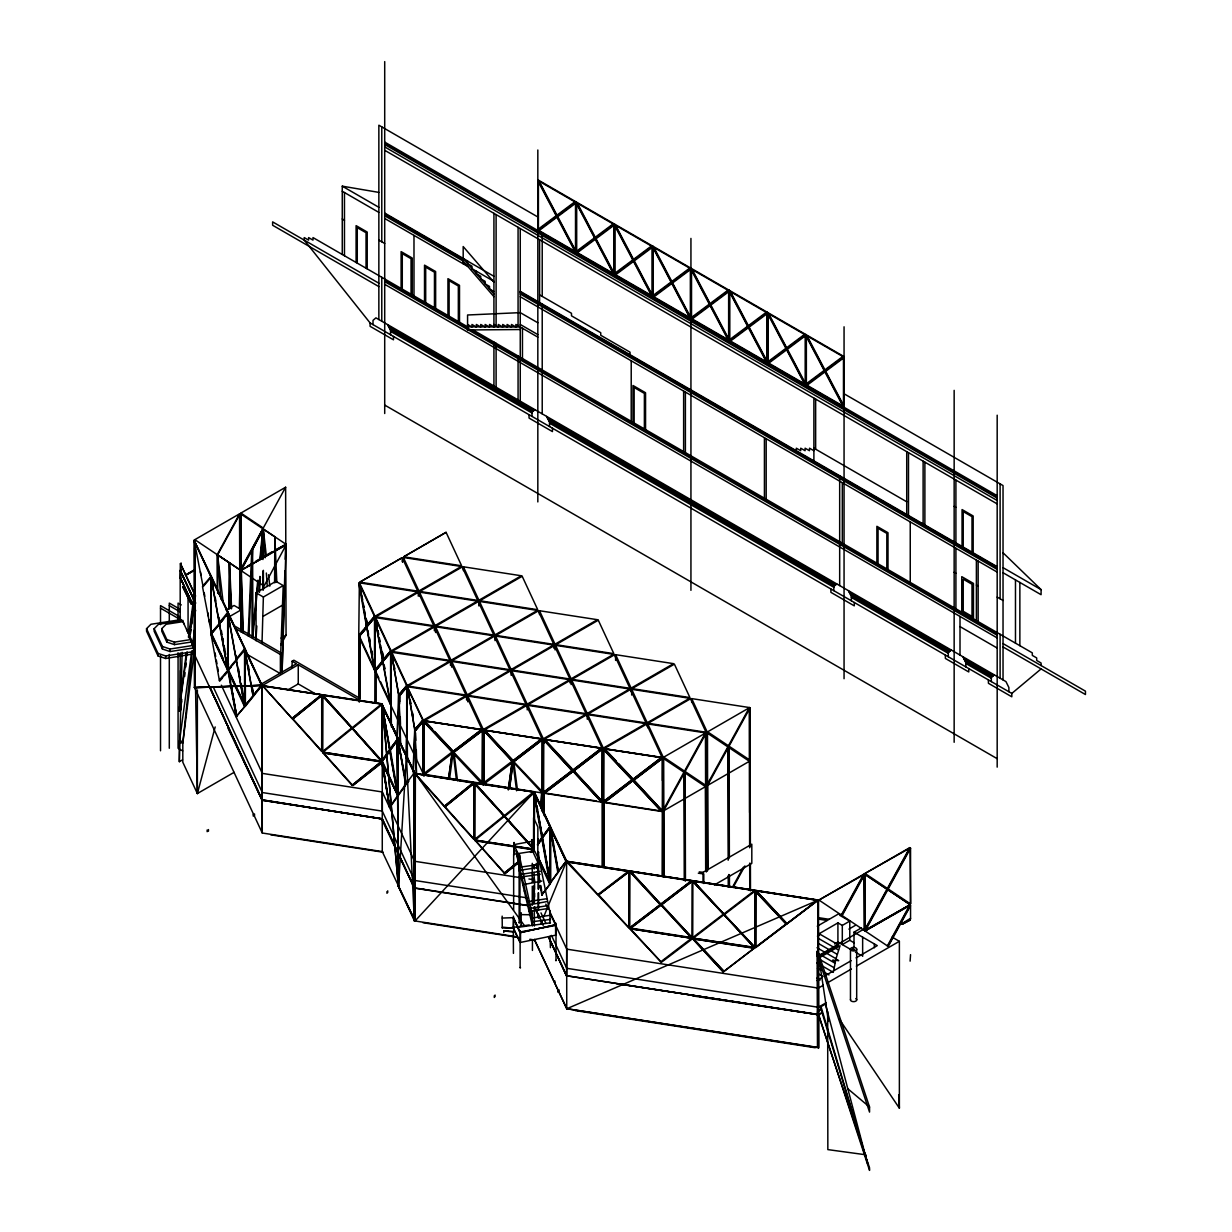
<?xml version="1.0" encoding="UTF-8"?>
<svg xmlns="http://www.w3.org/2000/svg" width="1232" height="1232" viewBox="0 0 1232 1232"><rect width="100%" height="100%" fill="white"/><g stroke="black" fill="none" stroke-linecap="round" stroke-linejoin="round"><path stroke-width="1.5" d="M382.213 704.026L398.398 886.424L382.305 703.842L262.093 685.67L382.213 704.026L382.274 851.605L415.03 920.951L415.369 773.742L533.779 791.899L565.981 861.183L661.384 962.331L691.922 939.2M502.379 927.142L513.328 928.25M532.316 924.647L532.424 922.214M532.286 905.258L532.286 886.193M532.286 882.389L532.286 863.324M532.286 851.897L532.286 839.562M548.81 937.768L566.581 976.006L566.751 949.148L549.842 912.758M210.01 687.656L262.324 799.907L382.243 818.987L262.154 800.246L194.61 654.885L192.823 645.491L189.358 636.559M359.128 699.776L359.313 634.665M359.267 702.148L359.467 635.127M359.883 635.466L359.682 698.652L359.79 635.62M359.852 698.775L360.037 635.589M403.372 561.438L403.372 557.603M550.026 922.876L550.026 910.54M180.319 570.678L181.119 570.555L181.119 574.358L181.089 570.601L180.195 570.416L180.195 620.312M181.104 566.782L181.119 562.947M228.936 609.008L229.552 562.885L217.602 554.908L239.932 514.144L240.225 610.225M229.337 608.777L229.552 562.885L231.585 608.546M274.597 582.644L274.813 536.752L263.263 529.036L240.902 569.846M180.349 705.027L180.534 670.47M181.058 574.466L181.089 570.632M817.909 956.479L817.909 951.412L869.546 1107.029L869.546 1112.096L817.909 956.479L818.325 900.084L818.71 1048.062M406.483 757.665L406.699 738.661M406.237 758.096L406.498 739M520.551 932.593L555.601 924.77L555.601 935.18L520.551 942.418L520.52 931.885L555.632 925.448M555.54 924.801L520.52 932.562M182.49 759.882L179.348 761.699L182.136 652.359M239.316 608.285L240.379 570.139L217.602 554.908L217.71 593.347M282.066 671.825L284.885 570.724M285.193 559.282L285.624 544.02L263.263 529.036L241.333 570.108L243.351 633.186M282.113 671.856L286.055 544.282L275.675 549.765M397.305 736.536L399.414 696.249L399.645 703.919M413.321 773.08L414.907 730.976L416.339 775.051M396.95 737.306L398.598 695.125L391.53 652.467M413.12 770.015L414.691 729.76L407.623 687.086M248.156 635.789L251.79 550.042L262.863 528.774L240.517 513.806L240.517 569.538L241.333 570.108L286.055 544.282M248.956 635.327L252.575 549.58L263.263 529.036L266.312 555.694M398.783 704.627L398.598 695.125M399.091 703.919L399.414 696.249M414.799 741.171L415.199 731.577M541.603 809.378L542.496 791.837L513.759 761.684L542.496 739.677L542.342 809.486M541.664 810.979L542.496 791.837M519.273 870.962L519.55 870.085L519.75 871.27M540.817 808.038L541.726 792.515L513.113 761.946L510.094 764.24M262.016 642.965L263.371 597.027L256.056 592.792L256.056 640.748M280.68 654.469L283.221 585.57L275.906 581.35L256.056 592.792M540.971 807.73L541.726 792.515M259.459 592.392L260.383 577.038M261.538 557.834L263.263 529.036L265.28 557.742M517.348 936.874L414.46 920.874L398.506 886.67L406.391 756.032L414.491 773.604L381.566 704.011M256.01 639.331L256.826 625.979M258.966 591.683L259.906 576.422M260.968 559.266L262.863 528.774L240.517 569.538M252.791 637.406L258.304 580.38M260.322 559.467L263.263 529.036M257.781 580.318L252.144 637.575L251.79 550.042L252.575 549.58L252.991 637.083M259.86 559.313L262.863 528.774L262.955 559.513M192.469 650.758L182.813 743.081L182.813 762.238L197.366 793.547L234.095 772.341M192.87 646.985L194.841 628.151L194.764 654.993M181.52 701.27L180.319 710.787L179.117 710.972L186.355 652.513M184.615 676.522L185.077 672.718M185.801 667.005L186.278 663.201M189.374 638.453L195.488 595.718L180.426 563.64L180.426 570.57L195.58 602.725M194.979 645.768L182.813 743.081L179.348 742.542L191.745 651.02M181.812 699.468L180.534 710.325M190.513 633.448L191.022 629.675M191.761 624.023L192.254 620.25M193.008 614.583L193.501 610.81M194.256 605.158L194.748 601.385M449.48 779.44L453.13 752.66L455.732 755.447M509.447 788.726L512.943 762.3L516.578 790.79M509.586 788.434L513.113 761.946L484.499 783.644M188.419 637.267L194.61 591.499L194.61 687.672L262.262 833.017L382.274 851.605M179.117 710.972L187.125 651.867M189.189 636.605L194.702 596.565M192.515 645.306L194.841 628.151M448.525 778.655L452.313 751.797L423.746 721.274L423.592 775.529M508.231 789.851L512.296 761.083L483.729 730.576L512.127 761.422M448.664 778.362L452.313 751.797L423.592 773.788L423.746 721.274M508.369 789.558L512.296 761.083L483.729 782.736M833.664 970.862L835.373 961.822L832.586 960.205L838.715 960.637L835.912 959.02L840.039 945.806L818.079 958.481L834.233 967.813M519.765 866.666L519.396 866.727M520.535 967.767L520.012 967.536M532.024 925.155L532.825 925.032M556.402 960.467L555.632 960.59M195.534 687.718L197.366 793.547L215.184 726.942M532.378 925.555L519.565 870.885L516.254 850.465M540.817 923.815L542.265 920.319M543.682 916.854L566.612 861.029L534.226 792.145L414.383 773.234L444.213 806.421L473.488 782.705L444.213 806.421M538.6 852.282L537.783 852.282L538.6 852.282L538.584 889.042M262.986 686.132L292.107 718.533L262.986 686.132L321.383 694.817L292.261 718.179M292.631 719.118L321.86 695.449L321.706 751.458L292.631 719.118L321.86 695.449M322.507 695.911L351.736 727.912L322.507 695.911L322.507 751.582L351.736 727.912M322.984 695.433L352.106 727.819L322.984 695.433L381.381 704.103L352.106 727.819M322.507 751.582L322.661 695.572M322.984 752.213L381.227 761.237L322.984 752.213L352.275 728.497L381.381 760.899M322.984 752.891L381.381 761.561L352.106 785.277L322.984 752.891L381.227 761.915M352.275 728.497L381.227 761.237M352.645 728.42L381.704 760.76L352.645 728.42L381.874 704.735L381.874 760.406M381.874 704.735L381.781 760.791L390.159 749.657L381.905 704.843L389.697 749.549L398.09 738.384L389.697 749.549M352.106 785.277L381.381 761.561M424.362 720.966L481.743 729.483L452.976 751.52L424.362 720.966L481.589 729.821M541.556 792.854L424.516 774.358M452.976 751.52L481.743 729.483M456.364 779.594L453.13 752.66L424.362 774.697M444.752 807.022L473.981 783.336L473.812 839.362L444.752 807.022L473.981 783.336M482.359 784.63L482.528 730.391L453.946 752.044L457.519 780.718M484.33 730.253L541.726 738.769L512.943 760.806L484.33 730.253L541.556 739.108M474.613 783.814L503.842 815.8L474.613 783.814L474.613 839.485L503.842 815.8M475.105 783.321L504.227 815.723L475.105 783.321L533.502 792.007L504.227 815.723M481.589 783.567L452.976 753.014M482.359 782.905L482.528 730.391M474.613 839.485L474.782 783.46M475.105 840.116L533.333 849.125L475.105 840.116L504.381 816.4L533.502 848.786M518.78 861.491L504.227 873.18L475.259 840.44L533.502 849.464L530.422 852.144M512.943 760.806L541.726 738.769M504.381 816.4L533.333 849.125M504.75 816.308L533.826 848.648L504.75 816.308L534.626 792.653L550.242 826.272L542.434 837.344L533.826 792.977M542.496 739.677L513.759 761.684L517.486 790.005M543.697 739.862L572.11 770.708L543.528 792.376L543.697 739.862L572.11 770.708M544.313 739.539L601.693 748.055L572.926 770.092L544.313 739.539L601.539 748.409M504.227 873.18L517.486 862.308M543.528 792.376L572.264 770.37M633.048 780.534L604.281 802.571L633.048 780.534L661.507 811.441L544.313 793.285L573.08 771.247L601.539 802.14L573.08 771.247M533.826 850.434L531.069 852.421M572.926 770.092L601.693 748.055M573.742 770.97L602.463 748.964L602.309 801.478L573.742 770.97L602.463 748.964M603.511 749.503L632.232 779.656L603.511 801.662L603.511 749.503L632.078 780.01M604.281 748.825L661.661 757.341L632.894 779.379L604.281 748.825L661.507 757.695M566.581 861.091L566.751 1008.7L818.402 1047.739L818.325 900.084L565.981 861.183L533.687 791.914M628.459 871.378L567.336 861.923L817.463 900.284L756.34 890.828L786.74 923.8L817.309 900.638M602.309 801.478L573.896 770.616M603.511 801.662L603.665 749.148M632.894 779.379L661.661 757.341M633.879 779.918L662.277 810.764L633.71 780.256L662.446 758.25L662.446 780.611M598.598 894.786L629.136 871.64L598.598 894.786L628.967 927.727L628.967 871.994M662.138 875.983L662.446 758.25M629.937 871.763L660.306 904.704L629.768 927.85L629.937 871.763L660.306 904.704M630.445 871.317L660.845 904.288L691.568 880.788L630.445 871.317L660.845 904.288M629.768 927.85L660.46 904.365M754.508 947.316L693.231 938.199L723.954 914.698L754.354 947.67L630.291 928.451L660.999 904.95L691.398 937.922L660.999 904.95M630.445 928.774L691.568 938.245L630.445 928.774L660.845 961.761L691.568 938.245M661.384 904.873L692.076 881.388L691.922 937.475L661.384 904.873L692.076 881.388M692.877 881.511L723.415 914.113L692.877 881.511L692.723 937.598L723.415 914.113M693.4 881.065L723.8 914.052L754.508 890.536L693.4 881.065L723.8 914.052M691.922 937.475L661.553 904.534M693.231 938.876L754.508 947.993L723.8 971.509L693.231 938.876L754.354 948.347M723.954 914.698L754.354 947.67M724.339 914.621L754.862 947.223L724.339 914.621L755.031 891.136L755.031 946.869M692.322 995.856L818.679 1014.752L822.314 1012.735L817.478 1014.567L566.581 975.759L817.478 1014.567M755.031 891.136L754.862 947.223M755.663 891.614L786.355 923.861L755.663 947.346L755.663 891.614L786.201 924.216M723.8 971.509L754.508 947.993M755.663 947.346L755.832 891.26M786.74 923.8L817.463 900.284M527.45 905.582L414.368 888.133L382.305 818.772L262.154 800.246L227.781 727.665M217.294 589.235L217.202 554.646L239.562 513.836L194.841 539.662L194.841 543.497M263.34 557.865L263.263 528.051L285.624 487.241L240.902 513.066L241.256 632.201M275.675 550.442L286.055 544.96L264.095 586.032M280.696 644.998L286.055 635.204L285.624 487.241M401.801 557.896L360.175 581.935M445.707 532.547L404.081 556.587M683.929 772.218L663.016 810.379L663.016 758.204L683.929 772.218L684.253 879.817M684.853 880.649L684.53 771.124L705.474 732.901L705.89 871.255M663.771 876.168L663.586 810.841L684.53 772.618L705.474 786.647L705.72 871.193M685.454 881.049L685.131 771.525L706.044 733.363L706.306 871.994M706.922 785.03L727.835 746.869L706.922 732.855L707.168 869.576L707.245 732.054L691.706 698.606L749.626 707.584L749.626 812.596M728.759 858.719L728.435 745.776L749.379 707.553L749.641 847.77M707.491 785.492L728.435 747.27L749.379 761.299L707.491 785.492L707.738 870.038L707.491 731.746L728.435 745.776M729.359 857.626L729.036 746.176L749.949 708.015L750.365 846.369M732.516 887.086L743.45 867.143M733.117 887.502L744.929 865.927M863.678 874.243L841.302 915.037L842.149 915.561L864.494 874.797L863.678 874.243L818.941 900.053L864.494 930.53L864.494 874.797M841.702 915.314L864.109 874.489L818.941 900.053M864.633 929.944L886.978 889.181L864.633 874.212L864.633 929.944L865.449 930.499L910.171 904.688L886.978 889.181M909.74 847.647L887.379 888.441L888.21 888.965L910.556 848.201L909.74 847.647L865.018 873.457L910.556 903.934L910.556 848.201M910.171 904.688L865.018 930.252L887.41 889.427L864.633 874.212M887.764 888.719L910.171 847.893L865.018 873.457M865.449 930.499L887.81 889.704M909.74 905.104L887.379 945.914L888.21 946.422L910.556 905.659L909.74 905.104L865.018 930.93L887.81 946.161L910.171 905.351L865.018 930.93M516.254 850.835L519.288 866.789M381.781 760.791L389.558 749.749L382.382 705.027L382.382 760.698M381.905 761.638L390.298 750.473L381.905 761.638L397.489 795.256L398.213 739.215L389.836 750.365L397.613 794.994L397.613 739.308M382.505 761.545L398.09 795.164L390.436 750.273L398.213 739.215M389.558 807.206L381.874 762.192L352.799 785.539L382.382 762.485L389.558 807.206L405.744 784.199M390.298 806.914L398.09 795.841L381.905 762.315L389.697 807.006L382.505 762.223M398.429 795.348L406.206 784.307L397.828 739.77L397.828 795.441L398.429 739.677M414.137 773.034L405.605 784.399L397.951 739.508L381.674 703.996L415.246 774.204L414.368 920.92L414.322 773.219L415.061 921.028M537.783 843.165L541.695 837.637L533.887 793.023L536.12 802.217M541.834 837.437L550.242 826.272M537.414 844.459L542.296 837.544L538.061 813.382M537.922 843.997L550.381 827.103L541.972 838.253L550.381 882.774L550.381 827.103M537.552 845.275L542.434 838.361L550.242 883.051L534.796 851.204M537.753 856.841L550.242 883.729L541.834 894.894L540.201 885.577M549.996 883.329L549.996 827.658L558.389 872.194L549.996 883.329L557.788 872.287L550.119 827.38L566.35 860.922L557.927 872.087L566.35 860.922M550.242 883.729L541.695 895.094M202.448 586.463L211.242 576.114L194.256 540.925L203.049 586.37M211.38 632.663L202.602 587.264L211.38 576.93M213.937 630.199L210.995 633.217L219.943 622.699M227.535 612.55L219.342 622.807L211.134 577.269L228.136 612.458L211.735 577.177L210.995 577.485L210.995 633.217M227.473 665.603L227.535 669.33L211.134 634.049L219.943 623.7M228.274 665.172L227.674 669.099L219.481 623.608L228.274 613.274L225.933 616.2M211.134 634.049L218.772 625.163M221.252 622.052L223.593 619.126M215.646 643.027L211.134 634.726L219.342 680.264L228.136 669.915M228.49 663.709L227.889 669.561L236.821 659.043L236.174 655.409M244.429 648.894L236.221 659.135L228.028 613.598L245.029 648.802L228.628 613.505L227.889 613.829L227.889 669.561M222.284 677.23L219.342 680.264M241.226 683.514L245.029 705.582L228.028 670.393L236.821 660.044M245.168 686.132L244.567 705.443L236.375 659.952L245.168 649.618M222.422 678.047L219.481 681.065L228.274 670.732M224.763 675.121L227.104 672.195M228.028 670.393L230.969 667.374M231.755 677.692L228.028 671.07L236.221 716.608L245.029 706.259L235.651 686.101M244.783 705.905L261.908 685.146L245.522 649.849L244.783 705.905L253.576 695.572L251.929 686.47M261.307 685.238L253.114 695.479L244.922 649.942L261.908 685.146M236.221 716.608L245.029 706.259M245.276 706.444L262.154 685.331L194.163 687.41M367.013 625.794C346.13 648.278 373.05 627.057 365.688 618.387M366.643 625.61L374.913 615.908L366.643 625.61L359.605 583.152M358.959 636.698L367.228 627.011L358.959 636.698L390.405 704.365L390.005 698.713M366.859 626.826L375.113 617.14L366.859 626.826L374.528 669.407L374.451 665.603M383.106 660.414C361.53 684.083 390.76 659.905 381.443 651.158M382.721 660.229L391.006 650.527L382.721 660.229L375.052 617.586L433.495 626.457L391.114 650.927L375.698 617.771M383.321 661.63L375.052 671.332L382.228 663.001M382.952 661.445L391.206 651.774L382.952 661.445L390.606 704.026L390.205 698.375M398.814 694.863L407.099 685.161L398.814 694.863L391.145 652.205L449.603 661.107L407.207 685.577L391.791 652.39M400.631 743.805L399.029 696.08L407.299 686.393L399.63 695.988L399.815 701.716M414.907 729.483L423.177 719.781L414.907 729.483L407.238 686.84L423.315 720.227L423.315 775.606M415.723 730.607L423.392 721.013L415.122 730.699L416.601 774.605M408.885 781.273L406.344 784.106L397.951 739.508L415.246 774.204L414.46 773.388M534.411 791.745L415.045 920.982L414.352 773.28L414.476 920.905L414.383 773.219L414.368 920.92L406.391 756.032M194.425 653.776L165.658 658.489L158.05 655.948L146.546 631.2L146.546 628.659L150.935 624.27L181.504 619.542M192.823 648.032L170.047 651.559L162.439 649.033L154.154 631.2L154.154 628.659L158.543 624.27L183.106 620.466M154.154 628.659L162.439 646.492L170.047 649.033L192.823 645.491L191.206 642.041L174.436 644.629L166.828 642.103L161.762 631.2L161.762 628.659L166.151 624.27L182.921 621.667L184.215 624.008M534.904 409.64L531.978 412.166L531.978 416.401M836.744 583.906L833.818 586.432L833.818 590.667M951.227 650.003L948.301 652.529L948.301 656.764M994.255 674.843L991.329 677.369L991.329 681.604M988.403 679.91L988.403 683.283L1011.811 696.804L1011.811 693.431L1041.086 668.93M827.673 1011.472L827.842 1149.61L865.911 1154.8L865.911 1157.341L825.455 1004.111L821.02 1006.621L821.02 1009.162L817.478 1012.026L869.546 1167.859L869.546 1170.4L818.679 1014.752M292.107 718.533L321.213 695.156M530.592 851.805L533.502 849.464M517.994 862.924L504.75 873.765L517.84 863.278M521.136 924.893L521.167 926.202M482.359 730.73L453.792 752.382L482.528 782.551M544.313 793.285L572.926 771.586M603.665 801.324L632.232 779.656M633.71 780.256L662.277 758.604M628.613 871.039L597.89 894.54L567.49 861.568M660.999 903.949L691.568 880.788M630.291 928.451L660.845 905.289M755.832 947.008L786.355 923.861M755.432 947.808L818.325 900.13L818.356 1047.862M537.83 230.492L576.099 201.894L614.383 274.69L652.667 246.092L690.936 318.903L729.221 290.29L767.505 363.101L805.774 334.503L844.059 407.299M576.099 252.591L614.383 223.993L652.667 296.804L690.936 268.191L729.221 341.002L767.505 312.404L805.774 385.2L844.059 356.602L537.83 179.795L576.099 252.591L576.099 201.894M513.852 844.644L531.854 841.317M819.203 955.293L863.955 929.051M566.581 976.006L548.517 936.674M381.566 818.941L414.368 888.133L414.06 887.225M180.534 577.823L195.38 611.041M185.385 575.021L195.087 569.415M185.57 575.267L195.041 569.8M185.709 575.344L195.18 569.877M247.524 566.027L252.498 563.147M255.809 561.238L272.364 551.674M249.172 565.734L252.498 563.825M255.809 561.915L269.053 554.261M240.902 570.524L286.055 544.96M226.118 610.086L234.095 605.482L241.426 609.701L241.426 628.859M228.675 617.063L241.426 609.701M263.371 597.027L283.221 585.57M263.371 616.185L283.221 604.727M281.096 638.068L286.055 635.204M235.451 628.52L280.388 654.454L282.143 653.437L282.143 672.61M292.107 666.974L292.107 661.214L293.863 660.198L359.975 698.375M418.911 594.763L418.911 590.944L461.307 566.474L403.372 557.495L403.372 561.33M418.279 592.33L375.883 616.801L433.818 625.764L418.279 592.33L418.279 596.149M260.645 684.453L296.496 663.755L292.107 661.214M261.785 685.824L298.252 664.772L359.621 700.207M182.629 740.648L179.348 742.542L179.348 761.699M288.303 689.674L298.252 683.929L316.501 694.463M435.019 629.398L435.019 625.579L477.4 601.108L419.481 592.145L419.481 595.965M478.925 605.959L478.925 600.23L521.305 575.76L463.386 566.797L463.386 570.616M434.372 626.965L391.992 651.435L449.911 660.414L434.372 626.965L434.372 630.784M435.897 626.087L478.278 601.616L493.832 635.065L435.897 626.087L435.897 629.906M451.112 664.048L451.112 660.229L493.508 635.758L435.574 626.78L435.574 632.509M495.018 640.609L495.018 634.88L537.414 610.41L479.479 601.432L479.479 605.251M450.481 661.615L408.085 686.085L466.019 695.064L450.481 661.615L450.481 665.434M451.99 660.737L494.386 636.266L509.925 669.715L451.99 660.737L451.99 664.556M262.154 800.246L209.224 686.116M423.315 720.227L465.696 695.757L407.761 686.778M467.221 698.698L467.221 694.879L509.601 670.408L451.682 661.43L451.682 667.159M511.126 675.259L511.126 669.53L553.507 645.06L495.587 636.082L495.587 639.901M555.031 649.911L555.031 644.182L597.412 619.696L539.493 610.733L539.493 614.552M424.193 720.735L466.574 696.265L482.112 729.698L424.193 720.735L424.193 776.098M468.098 695.387L510.479 670.916L526.018 704.35L468.098 695.387L468.098 699.206M483.314 784.892L483.314 729.513L525.71 705.043L467.775 696.08L467.775 701.809M527.219 709.894L527.219 704.165L569.615 679.694L511.68 670.732L511.68 674.535M571.124 684.545L571.124 678.817L613.521 654.346L555.586 645.368L555.586 649.187M484.191 783.49L484.191 730.022L526.588 705.551L542.126 739L542.126 809.655M543.327 813.289L543.327 738.815L585.708 714.344L527.773 705.366L527.773 709.185M587.233 719.195L587.233 713.467L629.614 688.996L571.694 680.018L571.694 683.837M631.138 691.937L631.138 688.118L673.519 663.648L615.6 654.669L615.6 660.398M544.205 743.142L544.205 739.323L586.586 714.853L602.125 748.286L602.125 866.681M632.016 688.626L674.397 664.156L689.935 697.589L632.016 688.626L632.016 692.446M603.326 866.496L603.326 748.101L645.722 723.631L587.787 714.668L587.787 718.487M647.231 726.572L647.231 722.753L689.627 698.282L631.693 689.319L631.693 695.048M648.109 727.08L648.109 723.261L690.505 698.79L706.044 732.239L706.044 869.715M663.34 875.783L663.34 757.403L705.72 732.932L705.72 870.408M707.245 732.054L749.626 707.584M663.586 810.841L705.474 786.647M699.222 871.871L703.01 872.364L751.813 844.182L751.813 863.355L714.391 884.946M817.263 926.187L838.823 913.744M842.734 913.513L839.67 915.284L849.772 921.105L849.772 940.278L842.303 944.59L842.303 925.417L849.772 921.105M817.971 934.395L837.914 922.891L842.303 925.417M817.417 936.135L820.343 934.441L838.576 944.959L818.079 956.802M848.894 929.128L855.039 925.571M854.007 947.516L854.007 932.177L861.476 927.865M834.603 943.958L837.914 942.049L851.081 949.656M910.556 918.317L901.624 923.815M902.425 924.277L910.263 920.011L902.07 924.062L910.556 919.164L910.556 905.659M816.862 980.503L821.759 977.669M825.024 975.79L851.158 960.698M856.055 957.88L877.276 945.622L854.007 932.177M823.284 985.246L818.31 988.11L566.751 949.148M826.595 983.336L851.404 968.999M856.363 966.134L899.375 941.31L899.375 1108.184L839.439 1019.326M826.102 1002.771L818.31 1007.268L566.751 968.306L551.459 935.396M183.198 587.479L187.141 595.364M187.233 595.949L191.376 603.803L183.029 586.632M190.698 603.634L192.1 603.418L184.03 586.463L182.629 586.694L190.945 603.742M195.58 611.01L180.426 578.178L180.627 571.217M180.426 578.178L195.58 610.333M358.758 635.466L359.359 583.213M161.762 628.659L166.828 639.562L174.436 642.103L191.206 639.5L191.206 642.041M374.836 670.1L375.437 617.833M146.546 628.659L158.05 653.422L165.658 655.948L194.425 651.497M228.49 671.194L236.683 716.685L231.108 685.762M194.61 687.672L262.154 685.331L262.262 833.017L262.247 685.346L194.61 687.672L194.009 540.047L261.554 685.423M374.251 665.942L374.312 669.746L366.643 627.103M415.03 773.249L413.767 773.311L473.334 783.059M423.177 773.527L391.145 705.951L391.406 727.003M398.09 795.841L381.905 762.315M538.184 864.587L519.442 867.251M519.95 870.285L538.184 867.467M521.167 874.32L540.201 871.378M540.201 874.243L521.167 876.999M541.803 881.096L522.845 884.715M527.604 901.685L546.638 898.744M546.638 901.624L527.635 905.15M513.652 910.048L513.652 854.284M529.206 908.538L548.24 905.582M529.206 911.403L548.24 908.461M530.823 918.256L549.857 915.299M519.149 922.799L519.95 922.676L519.966 862.646M550.427 919.426L532.825 921.644M521.167 924.508L521.167 912.681M502.163 916.131L502.271 927.681M510.217 927.865L529.206 924.924M517.471 927.403L550.427 922.814L549.672 922.491M507.892 930.791L503.78 931.423L503.78 932.609M550.427 947.654L550.026 936.243M502.271 918.056L513.328 917.671M520.258 329.529L467.575 329.976L467.575 314.992L520.258 312.635L537.83 322.769M520.258 326.988L467.575 326.819L312.99 237.576L312.99 240.117L308.601 237.576L308.601 240.117L304.212 237.576L304.212 240.117L370.077 322.923L1011.811 693.431M521.275 914.606L531.978 914.806M513.328 928.035L502.163 927.958M513.929 844.059L513.759 855.008L514.067 842.442L514.052 854.207L531.854 851.451L531.854 841.61M698.313 873.211L703.795 873.935L703.795 883.513M616.847 983.737L817.478 1014.306M553.83 644.367L495.895 635.389L538.292 610.918L553.83 644.367L553.83 648.186M569.923 679.001L512.004 670.039L554.385 645.553L569.923 679.001L569.923 682.821M648.109 723.261L706.044 732.239M647.786 727.773L647.786 723.954L705.72 732.932M484.191 730.022L542.126 739M544.205 739.323L602.125 748.286M544.467 792.931L596.165 800.939M604.435 802.217L661.661 811.087M527.05 897.851L414.537 880.433L414.537 861.26L382.336 791.976L262.324 773.388L221.344 685.208M414.537 880.433L382.336 811.133L262.324 792.546L213.321 687.071M475.105 840.794L533.333 849.803M817.894 917.563L829.182 919.303M817.678 919.01L827.165 920.473M270.778 834.819L383.291 852.251M414.537 861.26L523.307 878.108M528.928 878.986L534.549 879.848L534.549 889.442M414.368 887.872L527.435 905.397M630.445 928.096L691.568 937.567M422.992 922.706L518.626 937.521M529.868 939.261L535.504 940.124M575.205 1010.579L815.23 1047.754M565.981 861.183L818.279 900.115L566.782 1008.762L534.38 939.508L566.782 1008.762L817.478 1047.354L817.093 951.135L817.093 956.201L818.125 956.355M262.324 799.907L382.151 818.833M342.265 254.485L342.265 186.171L378.855 192.392M419.696 888.672L424.439 889.442M537.83 216.971L378.855 125.202L378.855 319.55M844.059 393.778L1003.033 485.562L1003.033 679.91M384.707 142.096L997.181 495.695M384.707 143.297L997.181 496.896M384.707 144.498L997.181 498.113M384.707 146.916L997.181 500.515M384.707 150.289L997.181 503.903M954.153 506.352L955.909 507.368M813.89 448.186L906.721 501.778M813.89 450.712L809.486 448.186L809.486 450.712L805.097 448.186L805.097 450.712L800.708 448.186L800.708 450.712L796.319 448.186L796.319 450.712M539.585 294.879L571.494 313.298L571.494 315.839L600.754 332.732L600.754 335.273L630.029 352.167L630.029 354.708M342.265 186.171L378.855 207.299M1003.033 567.659L1041.086 589.635L1041.086 594.702L1003.033 572.726M384.707 213.074L467.575 260.922L467.575 263.617L471.964 266.158L471.964 268.853M520.258 291.337L997.181 566.674M467.575 261.092L493.924 276.291M384.707 213.752L463.186 259.059M520.258 292.015L997.181 567.351M384.707 214.43L463.186 259.736M520.258 292.692L997.181 568.029M342.265 191.268L378.855 212.397M384.707 215.785L463.186 261.092L493.924 296.666M520.258 294.032L997.181 569.384M384.707 218.48L467.837 266.482M471.964 268.684L493.924 281.358M520.258 296.743L997.181 572.095M493.924 291.507L489.535 288.966L489.535 286.44L485.131 283.899L485.131 281.358L480.742 278.832L480.742 276.291L476.353 273.766L476.353 271.225M342.265 218.988L344.467 220.251M378.855 240.117L384.707 243.489M954.153 572.264L955.909 573.265M976.391 585.108L978.146 586.109M997.181 597.104L1003.033 600.477M520.258 324.463L537.83 334.596M537.83 337.137L515.869 324.463L515.869 326.973L511.48 324.463L511.48 326.973L507.091 324.463L507.091 326.988L502.702 324.463L502.702 326.988L498.313 324.463L498.313 326.988L493.924 324.463M467.575 324.463L471.964 326.988L471.964 324.463L476.353 326.988L476.353 324.463L480.742 326.988L480.742 324.463L485.131 326.988L485.131 324.463L489.535 326.988L489.535 324.463L493.924 326.988L493.924 213.336M963.224 611.303L972.002 616.37M472.934 329.93L1032.308 652.868L1032.308 655.409L1036.697 657.934L1036.697 660.475L1041.086 663.016L1041.086 665.542M384.707 280.311L997.181 633.926M384.707 281.651L997.181 635.25M384.707 284.315L997.181 637.914M378.855 283.206L272.626 221.883L272.626 225.256L378.855 286.594M1003.033 643.581L1085.454 691.167L1085.454 694.54L1003.033 646.954M960.005 626.595L997.181 648.047M388.403 326.157L534.134 410.287M547.362 417.925L835.974 584.569M849.218 592.207L950.457 650.65M963.686 658.288L993.485 675.506M388.989 327.327L533.548 410.795M547.947 419.111L835.388 585.061M849.803 593.377L949.872 651.158M964.271 659.474L992.9 675.998M389.974 329.344L532.563 411.657M548.948 421.128L834.403 585.924M850.788 595.395L948.886 652.021M965.272 661.492L991.914 676.861M390.559 331.377L531.978 413.013M549.534 423.161L833.818 587.279M851.374 597.428L948.301 653.376M965.857 663.509L991.329 678.216M384.707 405.082L997.181 758.681M910.556 903.934L910.109 847.955M892.06 937.075L899.375 941.31M220.805 598.983L217.602 554.908L240.379 570.139M864.494 930.53L864.048 874.551M263.263 585.508L241.333 570.77M910.109 961.145L910.556 954.661M849.772 940.278L854.161 942.819M855.455 952.182L861.199 955.493M819.234 938.876L834.172 947.5M835.635 948.347L838.438 949.964M818.125 943.296L829.783 950.041M831.246 950.873L836.836 954.107M817.016 947.731L825.394 952.567M826.857 953.414L835.974 958.681M817.186 952.89L821.005 955.108M822.468 955.955L835.111 963.239M233.88 625.579L282.143 653.437M816.97 962.916L833.371 972.387M817.494 968.29L820.774 970.185M824.054 972.079L828.982 974.928M181.289 604.943L178.07 603.095L178.07 620.281M818.033 973.665L822.945 976.514M180.272 609.424L169.292 603.095L169.292 622.745M816.924 978.1L820.204 979.994M169.292 605.62L180.272 611.965M247.108 654.408L280.388 673.627L280.388 654.454M180.488 617.17L160.514 605.62L160.514 624.639M160.514 608.161L180.488 619.696M182.675 750.919L178.07 748.255L178.07 652.76M729.036 746.176L749.949 760.175L750.211 846.646M887.379 889.442L909.74 904.427M684.53 771.124L663.586 757.095L663.94 876.229M685.131 771.525L706.044 785.539M240.902 513.066L263.263 528.051M194.841 539.662L217.202 554.646M847.647 1088.611L869.546 1107.029M413.767 773.311L415.246 774.712L414.214 773.557M1003.033 552.768L1041.086 589.635M756.34 890.828L786.909 923.446M604.435 748.486L616.262 761.099M618.834 763.855L633.048 779.04M632.894 780.872L661.507 811.441M544.467 739.2L571.787 768.368M693.4 938.538L723.954 971.155M484.499 729.898L513.113 760.467M424.516 720.612L432.463 729.098M435.05 731.854L453.13 751.166M423.592 721.629L452.159 752.136M417.787 776.499L444.367 806.082M444.906 806.667L473.981 839.007M475.259 840.44L504.381 872.826M292.8 718.78L321.86 751.12M323.154 752.552L352.275 784.938M493.924 282.128L463.186 246.554L463.186 263.787M463.186 258.381L493.924 293.955M415.369 773.742L524.37 925.555M962.931 656.764L965.857 662.677L965.857 666.897M848.448 590.667L851.374 596.581L851.374 600.8M546.608 416.401L549.534 422.314L549.534 426.534M387.633 324.617L390.559 330.53L390.559 334.75M513.267 918.41L520.012 932.285M398.49 886.64L397.228 736.32L381.643 704.18L396.997 735.827L398.49 886.64L415.169 921.043M381.674 703.996L415.215 773.973M183.429 586.571L191.499 603.511M550.134 912.45L555.894 924.739M542.388 923.831L540.771 920.366L542.357 923.861M548.887 937.721L566.751 975.913M615.6 654.669L631.138 688.118M631.693 689.319L647.231 722.753M647.786 723.954L663.34 757.403M539.493 610.733L555.031 644.182M555.586 645.368L571.124 678.817M571.694 680.018L587.233 713.467M587.787 714.668L603.326 748.101M463.386 566.797L478.925 600.23M479.479 601.432L495.018 634.88M495.587 636.082L511.126 669.53M511.68 670.732L527.219 704.165M527.773 705.366L543.327 738.815M403.372 557.495L418.911 590.944M419.481 592.145L435.019 625.579M435.574 626.78L451.112 660.229M451.682 661.43L467.221 694.879M467.775 696.08L483.314 729.513M537.753 856.163L550.242 883.051M537.922 858.612L549.641 883.821M537.876 862.477L533.579 853.237L533.579 817.755L537.876 826.98L537.783 864.156M545.822 904.103L548.24 909.293M513.759 844.367L519.442 856.594M540.987 912.881L545.822 923.276M543.158 925.355L535.042 907.414M358.959 582.967L374.312 616M375.052 617.586L390.405 650.635M391.145 652.205L406.498 685.254M407.238 686.84L422.591 719.873M513.544 918.133L520.012 932.054M520.012 932.393L513.636 917.778L513.544 928.774M513.544 928.266L520.012 942.187L513.267 928.312L513.436 916.208M359.559 636.605L374.913 669.654M375.652 671.24L378.886 678.185M380.503 681.666L391.006 704.273M382.166 818.587L414.476 888.118M194.256 540.925L210.641 576.206M180.426 563.64L195.38 595.826M211.735 633.956L223.454 659.151M225.009 662.523L228.136 669.238M228.628 670.3L245.029 705.582M220.328 653.114L223.454 659.828M211.134 634.726L227.535 670.008M228.028 671.07L244.429 706.352M180.195 570.416L195.58 603.403M180.426 571.248L195.38 603.434M182.921 621.667L194.841 647.308L195.272 672.318M179.256 653.684L180.426 656.194M209.979 687.471L228.382 727.311M186.586 629.413L187.972 632.986M821.02 1006.621L867.759 1163.855L821.02 1009.162M532.316 921.213L519.627 867.374L519.673 857.102L532.316 914.729M530.823 914.868L532.316 921.474M538.138 854.176L549.826 912.019M408.87 692.553L409.532 696.234M410.194 699.915L410.857 703.595M412.52 712.804L413.182 716.5M408.624 692.646L409.286 696.342M409.948 700.038L410.626 703.749M412.289 713.005L412.951 716.701M392.777 657.919L393.455 661.599M394.117 665.295L394.779 668.976M392.531 658.011L393.193 661.723M393.87 665.419L394.533 669.115M376.699 623.3L377.362 626.98M378.024 630.661L378.686 634.341M379.348 638.037L380.01 641.718M380.673 645.399L383.321 660.136M384.215 665.064L384.877 668.76M376.438 623.392L377.115 627.088M377.777 630.799L378.44 634.495M379.102 638.191L379.779 641.903M383.999 665.342L384.661 669.053M374.836 617.925L382.505 660.506M382.721 661.723L390.405 704.365M360.606 588.665L361.269 592.361M361.931 596.042L362.593 599.722M363.255 603.403L363.917 607.099M364.58 610.779L365.242 614.46M365.904 618.141L367.228 625.517M369.461 637.837L370.124 641.549M371.787 650.804L372.449 654.5M360.345 588.757L361.022 592.469M361.684 596.165L362.347 599.876M363.024 603.572L363.686 607.268M367.906 630.707L368.568 634.418M369.246 638.13L369.908 641.841M371.571 651.112L372.249 654.823M358.758 583.306L366.412 625.887M245.522 649.849L246.169 653.499M248.464 666.25L249.126 669.885M252.083 686.286L253.715 695.387M245.384 650.08L246.03 653.715M244.783 650.173L252.976 695.664M228.628 613.505L229.152 617.386M238.608 668.961L239.27 672.595M239.917 676.245L240.44 680.079M227.889 613.829L236.082 659.32M236.221 660.136L244.429 705.674M211.735 577.177L213.382 586.278M218.957 617.247L219.604 620.882M221.39 630.799L222.053 634.434M222.699 638.084L223.362 641.718M224.008 645.352L225.656 654.454M226.303 658.088L226.965 661.738M227.612 665.372L228.274 669.007M228.952 672.795L230.6 681.897M231.246 685.546L236.821 716.516M215.2 597.412L215.862 601.047M222.561 638.268L223.223 641.918M223.87 645.553L224.532 649.202M228.813 673.026L229.475 676.661M210.995 577.485L219.188 622.976M219.342 623.792L227.535 669.33M194.856 540.833L195.503 544.467M200.431 571.787L201.078 575.436M204.173 592.638L204.835 596.273M207.777 612.658L208.439 616.293M209.086 619.927L209.748 623.577M215.015 652.837L215.677 656.487M216.324 660.136L216.986 663.771M217.648 667.421L218.295 671.055M550.719 827.288L558.527 871.979M534.626 792.653L536.243 801.955M536.906 805.682L542.434 837.344M542.573 838.16L550.381 882.774M536.767 805.944L537.414 809.655M541.834 838.453L549.641 883.144M536.767 863.401L540.016 881.989M540.802 885.485L542.296 895.002M536.628 865.095L537.275 868.822M538.908 878.139L539.554 881.866M536.166 863.493L536.813 867.205M537.46 870.932L538.122 874.643M538.769 878.37L539.416 882.081M540.063 885.808L540.709 889.519M389.697 750.565L397.489 795.256M817.909 951.35L828.52 1021.359M217.602 554.908L223.177 602.587M268.499 574.743L269.808 586.17M266.343 573.034L267.282 586.432M898.744 1094.878L899.375 1108.184M276.846 582.413L274.813 536.752L275.059 582.644M229.152 563.101L231.185 608.777M398.814 696.342L400.369 744.267M241.241 592.33L242.519 632.232M416.308 749.703L416.585 759.251M415.569 732.794L415.785 740.463M416.062 750.057L416.339 759.636M400.261 716.993L400.492 724.632M400.03 717.347L400.246 725.017M240.964 569.8L242.735 631.308M407.238 740.586L407.499 761.622M407.022 739.339L407.253 760.437M390.929 704.719L391.145 723.892M533.779 791.899L534.026 851.327M534.087 864.741L534.103 868.575M534.118 872.41L534.149 881.989L534.18 878.247M534.18 889.658L534.164 885.823L534.257 903.133M534.195 893.493L534.241 903.087M534.334 926.079L534.349 906.968M750.257 863.94L750.334 890.844M749.687 863.139L749.764 890.043M729.421 874.92L729.452 886.439M728.82 874.52L728.851 886.039M727.835 746.869L728.174 860.229M728.22 875.613L728.251 887.132M706.922 732.855L707.337 871.209M663.016 758.204L663.37 877.338M533.872 792.099L534.072 849.526M534.134 864.849L534.134 868.668M263.386 570.324L263.448 589.543M262.986 571.047L263.047 590.267M240.517 513.806L240.81 609.886M240.856 627.18L240.871 631.015M239.562 513.836L239.84 609.917M194.856 547.347L195.01 597.304M195.01 601.139L195.118 635.727M195.149 645.337L195.272 687.61M534.226 792.145L534.257 820.851M534.303 864.864L534.303 868.699M534.318 878.262L534.318 882.097M534.318 885.916L534.349 903.148M194.687 547.67L194.718 687.687M1019.865 582.443L1019.865 645.691M1015.476 579.918L1015.476 643.15M1008.885 691.737L1008.885 687.518L1005.959 681.604L375.929 317.856L373.003 320.382L373.003 324.617M1000.107 483.868L1000.107 598.783M1000.107 634.28L1000.107 678.216M997.181 415.199L997.181 767.136M978.146 561.099L978.146 621.606M976.391 560.083L976.391 620.589M973.465 618.895L973.465 583.414L961.761 576.653L961.761 612.135M973.172 552.814L973.172 515.977L962.053 509.555L962.053 546.392M972.002 552.152L972.002 516.655L963.224 511.588L963.224 547.07M972.002 618.048L972.002 584.261L963.224 579.179L963.224 612.982M968.783 668.591L968.783 671.964L945.36 658.442L945.36 655.07M960.005 616.447L960.005 655.07M955.909 480.064L955.909 542.85M955.909 548.255L955.909 608.762M954.153 390.359L954.153 742.28M924.878 462.154L924.878 524.94M923.122 461.138L923.122 523.923M910.248 521.891L910.248 582.397M908.492 452.683L908.492 515.469M906.721 451.682L906.721 514.452M887.995 569.554L887.995 532.717L876.876 526.295L876.876 563.132M886.824 568.876L886.824 533.394L878.046 528.312L878.046 563.809M874.35 943.928L874.35 947.762M865.08 874.458L865.08 930.191M862.646 937.167L862.646 956.325M856.687 949.179A3.111 1.786 0 0 1 852.005 950.704A3.111 1.786 0 0 1 852.051 947.593A3.111 1.786 0 0 1 856.687 949.179L856.687 999.876M854.3 602.494L854.3 605.867L830.892 592.346L830.892 588.973M850.465 949.148L850.465 999.845M844.059 326.803L844.059 678.724M842.303 482.667L842.303 543.173M839.67 475.737L839.67 585.585M837.914 922.891L837.914 942.049M815.646 399.091L815.646 449.187M813.89 398.075L813.89 460.86M805.774 334.503L805.774 385.2M767.505 312.404L767.505 363.101M766.181 438.731L766.181 499.222M764.425 437.714L764.425 498.205M750.396 863.432L750.396 889.504M749.949 708.015L749.949 760.175M729.221 290.29L729.221 341.002M712.235 998.521L703.857 997.242M703.01 872.364L703.01 881.943M691.706 698.606L691.706 702.425M690.936 238.407L690.936 590.328M685.392 392.084L685.392 452.591M683.637 391.068L683.637 451.574M652.667 246.092L652.667 296.804M645.553 429.583L645.553 392.746L632.971 385.477L632.971 422.314M644.382 428.905L644.382 393.424L634.141 387.51L634.141 422.992M631.215 360.807L631.215 421.298M629.136 871.64L629.136 927.373M614.383 223.993L614.383 274.69M604.204 800.169L604.204 867.005M558.943 989.712L558.943 991.39M557.757 990.389L557.757 992.068M556.002 923.292L556.002 960.467M554.924 981.057L554.924 982.736M552.46 428.228L552.46 431.6L529.052 418.079L529.052 414.707M550.596 827.565L550.596 883.236M549.78 827.196L549.78 882.867M544.205 790.882L544.205 815.692M542.219 233.033L542.219 296.404M542.219 304.011L542.219 413.86M539.585 239.701L539.585 302.487M538.584 892.892L538.584 910.186M538.584 914.036L538.584 917.871M538.23 838.807L538.23 842.565M538.184 852.251L538.184 889.104M538.184 892.954L538.184 910.248M538.184 914.098L538.184 917.932M537.83 149.996L537.83 501.932M534.549 893.262L534.549 897.096M534.488 792.931L534.488 819.804M533.98 792.638L533.887 848.694M532.424 913.266L532.424 925.756M532.424 939.708L532.424 950.442M531.854 839.623L531.854 841.025M524.385 890.751L524.447 891.521M522.46 328.266L522.46 358.512M520.258 228.551L520.258 401.185M519.966 855.147L519.966 858.904M520.12 930.591L520.12 967.767M519.134 855.147L519.134 922.737M518.071 227.289L518.071 325.725M518.071 355.971L518.071 399.923M513.328 931.176L513.436 953.383M496.111 214.614L496.111 325.725M496.111 343.297L496.111 387.248M495.048 995.025L495.048 996.719M494.294 995.779L494.294 997.458M493.924 342.034L493.924 385.97M483.729 730.576L483.56 784.815M473.812 783.691L473.812 839.362M466.574 696.265L466.574 700.084M459.505 322.168L459.505 285.331L447.94 278.648L447.94 315.484M458.335 321.49L458.335 286.009L449.11 280.68L449.11 316.162M435.635 308.385L435.635 271.548L424.516 265.126L424.516 301.963M434.465 307.707L434.465 272.226L425.687 267.159L425.687 302.641M422.792 721.105L422.792 775.005M413.983 235.389L413.983 295.88M412.227 294.864L412.227 258.027L401.108 251.605L401.108 288.442M411.057 294.186L411.057 258.705L402.279 253.638L402.279 289.12M407.022 687.179L407.022 758.573M406.699 686.486L406.699 757.88M393.485 336.444L393.485 339.816L370.077 326.311L370.077 322.923M391.114 698.667L391.114 721.582M390.929 652.56L390.929 723.939M390.606 651.867L390.606 704.026M387.726 890.844L387.726 892.538M386.971 891.598L386.971 893.292M384.707 61.6L384.707 413.521M382.336 791.976L382.336 811.133M381.781 126.881L381.781 241.811M381.781 277.292L381.781 321.229M375.883 670.27L375.883 702.717M375.575 669.053L375.575 703.41M375.113 665.588L375.005 702.209M374.528 617.232L374.528 669.407M367.213 268.884L367.213 232.047L356.094 225.625L356.094 262.462M366.043 268.206L366.043 232.725L357.265 227.658L357.265 263.14M359.467 634.403L359.467 701.239M344.467 192.546L344.467 255.748M321.706 695.787L321.706 751.458M298.252 664.772L298.252 683.929M254.516 813.952L254.516 815.646M253.222 814.383L253.222 816.077M245.384 684.684L245.384 705.813M244.567 649.711L244.567 705.443M240.964 630.676L240.964 556.294L240.379 610.071M239.932 514.144L239.932 569.877M227.674 613.367L227.674 669.099M210.78 577.023L210.78 632.755M208.454 829.567L208.454 831.261M207.161 829.998L207.161 831.692M197.366 689.982L197.366 793.547M188.065 594.948L188.065 630.43M180.981 569.8L180.981 575.498M180.627 563.609L180.627 578.147M180.195 652.945L180.195 704.75M174.436 642.103L174.436 644.629M170.047 649.033L170.047 651.559M169.292 654.438L169.292 748.255M166.828 639.562L166.828 642.103M165.658 655.948L165.658 658.489M162.439 646.492L162.439 649.033M160.514 655.701L160.514 750.796M158.05 653.422L158.05 655.948M855.793 998.598A3.111 1.786 0 0 1 854.361 1001.601A3.111 1.786 0 0 1 850.588 999.383M503.78 931.022L513.328 931.685L503.78 931.022M402.494 558.111L402.479 561.946L402.494 558.111M549.626 918.918L550.442 918.98L549.626 918.918M852.575 948.994L854.3 949.579L852.575 948.994M692.877 938.969L723.246 971.925L692.877 938.969M556.186 215.754L538.415 229.029L538.415 181.936L556.186 215.754M574.82 201.832L556.972 215.169L539.108 181.212L574.82 201.832M556.972 217.217L539.108 230.569L574.82 251.174L556.972 217.217M575.513 203.357L557.742 216.647L575.513 250.45L575.513 203.357M594.471 237.853L576.684 251.128L576.684 204.035L594.471 237.853M613.105 223.931L595.241 237.268L577.392 203.311L613.105 223.931M595.241 239.331L577.392 252.668L613.105 273.273L595.241 239.331M613.798 225.456L596.026 238.746L613.798 272.549L613.798 225.456M632.755 259.952L614.968 273.227L614.968 226.134L632.755 259.952M651.374 246.03L633.525 259.367L615.677 225.41L651.374 246.03M633.525 261.43L615.677 274.767L651.374 295.372L633.525 261.43M652.082 247.57L634.295 260.845L652.082 294.648L652.082 247.57M671.024 282.051L653.253 295.326L653.253 248.233L671.024 282.051M689.658 268.129L671.81 281.466L653.946 247.509L689.658 268.129M671.81 283.529L653.946 296.866L689.658 317.471L671.81 283.529M690.351 269.669L672.58 282.944L690.351 316.747L690.351 269.669M709.309 304.15L691.522 317.425L691.522 270.332L709.309 304.15M727.943 290.228L710.079 303.565L692.23 269.623L727.943 290.228M710.079 305.628L692.23 318.965L727.943 339.585L710.079 305.628M728.636 291.768L710.864 305.043L728.636 338.862L728.636 291.768M747.578 326.249L729.806 339.524L729.806 292.446L747.578 326.249M766.212 312.327L748.363 325.664L730.514 291.722L766.212 312.327M748.363 327.727L730.514 341.064L766.212 361.684L748.363 327.727M766.92 313.867L749.133 327.142L766.92 360.961L766.92 313.867M785.862 348.348L768.09 361.638L768.09 314.545L785.862 348.348M804.496 334.426L786.647 347.763L768.783 313.821L804.496 334.426M786.647 349.826L768.783 363.163L804.496 383.783L786.647 349.826M805.189 335.966L787.417 349.241L805.189 383.06L805.189 335.966M824.146 370.447L806.359 383.737L806.359 336.644L824.146 370.447M842.78 356.525L824.916 369.862L807.068 335.92L842.78 356.525M824.916 371.925L807.068 385.262L842.78 405.882L824.916 371.925M843.473 358.065L825.702 371.34L843.473 405.159L843.473 358.065M402.171 557.68L359.79 582.151L417.725 591.129L402.171 557.68M446.076 532.332L403.696 556.802L461.63 565.781L446.076 532.332M417.402 591.822L375.005 616.293L359.467 582.844L417.402 591.822M462.185 566.982L419.804 591.452L477.723 600.415L462.185 566.982M522.183 576.268L479.802 600.739L537.737 609.717L522.183 576.268M598.29 620.204L555.909 644.675L613.844 653.653L598.29 620.204M570.493 680.203L528.097 704.673L586.032 713.651L570.493 680.203M614.398 654.854L572.002 679.325L629.937 688.303L614.398 654.854M630.491 689.504L588.111 713.975L646.03 722.938L630.491 689.504M646.6 724.139L604.204 748.609L662.138 757.588L646.6 724.139M539.139 916.885L534.38 906.721L539.123 916.916"/></g></svg>
